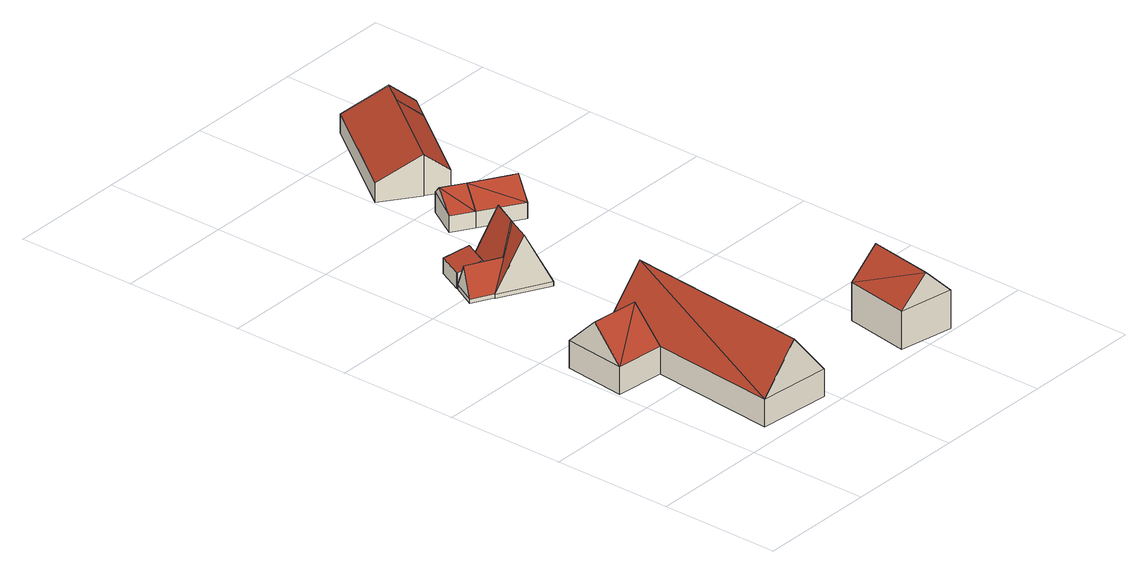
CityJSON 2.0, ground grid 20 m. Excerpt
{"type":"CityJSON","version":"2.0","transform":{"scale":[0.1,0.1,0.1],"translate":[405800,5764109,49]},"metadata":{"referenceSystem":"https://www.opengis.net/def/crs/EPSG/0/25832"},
"CityObjects":{
"building1":{"type":"Building","attributes":{"Gemeindeschluessel":"05515000","Geometrietyp2DReferenz":"3000","function":"31001_1000"},"address":[{"country":"Germany","locality":"Münster","thoroughfareNumber":"100a","thoroughfareName":"Ashölterweg"},{"country":"Germany","locality":"Münster","thoroughfareNumber":"100b","thoroughfareName":"Ashölterweg"},{"country":"Germany","locality":"Münster","thoroughfareNumber":"100c","thoroughfareName":"Ashölterweg"},{"country":"Germany","locality":"Münster","thoroughfareNumber":"100d","thoroughfareName":"Ashölterweg"}],"children":["building1-1","building1-2"]},
"building1-1":{"type":"BuildingPart","attributes":{"roofType":"3100","measuredHeight":9.89},"parents":["building1"],"geometry":[{"type":"Solid","lod":"2","boundaries":[[[[0,1,2,3]],[[4,5,6,7]],[[3,2,5,4]],[[0,8,7]],[[4,9,3]],[[9,8,0]],[[0,3,9]],[[8,9,4]],[[4,7,8]],[[1,6,5,2]],[[6,1,0,7]]]],"semantics":{"surfaces":[{"type":"WallSurface"},{"type":"RoofSurface"},{"type":"GroundSurface"},{"type":"ClosureSurface"}],"values":[[0,0,0,0,0,1,1,1,1,2,3]]}}]},
"building1-2":{"type":"BuildingPart","attributes":{"roofType":"3100","measuredHeight":12.17},"parents":["building1"],"geometry":[{"type":"Solid","lod":"2","boundaries":[[[[10,11,12,13]],[[7,6,11,10]],[[14,15,1,0]],[[13,12,15,14]],[[16,17,14]],[[13,14,17]],[[16,0,7,10]],[[17,16,10]],[[16,14,0]],[[17,10,13]],[[11,6,1,15,12]],[[6,7,0,1]]]],"semantics":{"surfaces":[{"type":"WallSurface"},{"type":"RoofSurface"},{"type":"GroundSurface"},{"type":"ClosureSurface"}],"values":[[0,0,0,0,1,1,1,1,0,0,2,3]]}}]},
"building2":{"type":"Building","attributes":{"Gemeindeschluessel":"05515000","Geometrietyp2DReferenz":"3000","function":"31001_1310","roofType":"2100","measuredHeight":3.83},"geometry":[{"type":"Solid","lod":"2","boundaries":[[[[18,19,20,21]],[[22,23,19,18]],[[24,25,23,22]],[[26,27,25,24]],[[21,20,27,26]],[[24,22,18,21,26]],[[19,23,25,27,20]]]],"semantics":{"surfaces":[{"type":"WallSurface"},{"type":"RoofSurface"},{"type":"GroundSurface"}],"values":[[0,0,0,0,0,1,2]]}}]},
"building3":{"type":"Building","attributes":{"Gemeindeschluessel":"05515000","Geometrietyp2DReferenz":"3000","function":"31001_1000","roofType":"5000","measuredHeight":9.5},"address":[{"country":"Germany","locality":"Münster","thoroughfareNumber":"100e","thoroughfareName":"Ashölterweg"}],"geometry":[{"type":"Solid","lod":"2","boundaries":[[[[28,29,30,31]],[[32,33,29,28]],[[34,35,33,32]],[[36,37,35,34]],[[38,39,37,36]],[[40,41,39,38]],[[42,43,41,40]],[[31,30,43,42]],[[44,42,40,45]],[[40,38,45]],[[46,44,45,38,36,47]],[[36,34,47]],[[46,47,34,32,48]],[[48,32,28,49]],[[28,31,49]],[[46,48,49,31,42,44]],[[29,33,35,37,39,41,43,30]]]],"semantics":{"surfaces":[{"type":"WallSurface"},{"type":"RoofSurface"},{"type":"GroundSurface"}],"values":[[0,0,0,0,0,0,0,0,1,0,1,0,1,1,0,1,2]]}}]},
"building4":{"type":"Building","attributes":{"Gemeindeschluessel":"05515000","Geometrietyp2DReferenz":"3000","function":"31001_1000","roofType":"3100","measuredHeight":11.16},"address":[{"country":"Germany","locality":"Münster","thoroughfareNumber":"100","thoroughfareName":"Ashölterweg"}],"geometry":[{"type":"Solid","lod":"2","boundaries":[[[[50,51,52,53]],[[54,55,51,50]],[[56,57,55,54]],[[53,52,57,56]],[[50,58,54]],[[56,59,53]],[[50,53,59]],[[59,58,50]],[[58,59,56]],[[56,54,58]],[[51,55,57,52]]]],"semantics":{"surfaces":[{"type":"WallSurface"},{"type":"RoofSurface"},{"type":"GroundSurface"}],"values":[[0,0,0,0,0,0,1,1,1,1,2]]}}]},
"building5":{"type":"Building","attributes":{"Gemeindeschluessel":"05515000","Geometrietyp2DReferenz":"3000","function":"31001_2700","roofType":"3100","measuredHeight":5.23},"geometry":[{"type":"Solid","lod":"2","boundaries":[[[[60,61,62,63]],[[64,65,61,60]],[[66,67,65,64]],[[63,62,67,66]],[[60,68,64]],[[66,69,63]],[[68,60,63]],[[63,69,68]],[[64,68,69]],[[69,66,64]],[[61,65,67,62]]]],"semantics":{"surfaces":[{"type":"WallSurface"},{"type":"RoofSurface"},{"type":"GroundSurface"}],"values":[[0,0,0,0,0,0,1,1,1,1,2]]}}]},
"building6":{"type":"Building","attributes":{"Gemeindeschluessel":"05515000","Geometrietyp2DReferenz":"3000","function":"31001_2460","roofType":"3100","measuredHeight":5.18},"geometry":[{"type":"Solid","lod":"2","boundaries":[[[[70,71,61,60]],[[72,73,71,70]],[[64,65,73,72]],[[60,61,65,64]],[[70,74,72]],[[64,68,60]],[[74,70,60]],[[60,68,74]],[[72,74,68]],[[68,64,72]],[[71,73,65,61]]]],"semantics":{"surfaces":[{"type":"WallSurface"},{"type":"RoofSurface"},{"type":"GroundSurface"}],"values":[[0,0,0,0,0,0,1,1,1,1,2]]}}]},
"building7":{"type":"Building","attributes":{"Gemeindeschluessel":"05515000","Geometrietyp2DReferenz":"3000","function":"31001_2460"},"children":["building7-1","building7-2"]},
"building7-1":{"type":"BuildingPart","attributes":{"roofType":"2100","measuredHeight":7},"parents":["building7"],"geometry":[{"type":"Solid","lod":"2","boundaries":[[[[75,76,77,78]],[[79,80,76,75]],[[81,82,80,79]],[[78,77,83,84]],[[81,79,75,78,84]],[[76,80,82,83,77]],[[82,81,84,83]]]],"semantics":{"surfaces":[{"type":"WallSurface"},{"type":"RoofSurface"},{"type":"GroundSurface"},{"type":"ClosureSurface"}],"values":[[0,0,0,0,1,2,3]]}}]},
"building7-2":{"type":"BuildingPart","attributes":{"roofType":"2100","measuredHeight":7},"parents":["building7"],"geometry":[{"type":"Solid","lod":"2","boundaries":[[[[85,86,87,88]],[[84,83,86,85]],[[88,87,82,81]],[[84,85,88,81]],[[86,83,82,87]],[[82,83,84,81]]]],"semantics":{"surfaces":[{"type":"WallSurface"},{"type":"RoofSurface"},{"type":"GroundSurface"},{"type":"ClosureSurface"}],"values":[[0,0,0,1,2,3]]}}]},
"building8":{"type":"Building","attributes":{"Gemeindeschluessel":"05515000","Geometrietyp2DReferenz":"3000","function":"51009_1610","roofType":"2100","measuredHeight":6.86},"geometry":[{"type":"Solid","lod":"2","boundaries":[[[[85,89,90,84]],[[91,92,89,85]],[[78,93,92,91]],[[84,90,93,78]],[[91,85,84,78]],[[89,92,93,90]]]],"semantics":{"surfaces":[{"type":"WallSurface"},{"type":"RoofSurface"},{"type":"GroundSurface"}],"values":[[0,0,0,0,1,2]]}}]}
},
"vertices":[
[98,349,56],[98,349,10],[16,358,10],[16,358,56],[5,254,56],[5,254,10],[87,246,10],[87,246,56],[92,298,109],[11,306,109],
[66,34,56],[66,34,10],[187,22,10],[187,22,56],[219,337,56],[219,337,10],[158,343,132],[126,28,132],
[104,665,40],[104,665,14],[83,623,14],[83,623,40],[140,646,52],[140,646,14],[119,604,52],[119,604,14],[84,622,40],[84,622,14],
[84,622,20],[84,622,13],[63,582,13],[63,582,20],[119,604,20],[119,604,13],[140,646,20],[140,646,13],[221,605,20],[221,605,13],[179,521,20],[179,521,13],[98,563,20],[98,563,13],[98,564,20],[98,564,13],[160,582,106],[138,542,108],[159,583,108],[181,626,108],[129,574,64],[74,602,64],
[452,4,75],[452,4,11],[469,114,11],[469,114,75],[360,20,75],[360,20,11],[378,128,75],[378,128,11],[406,12,122],[424,121,122],
[270,766,44],[270,766,11],[236,789,11],[236,789,44],[238,715,38],[238,715,11],[204,736,38],[204,736,11],[260,750,63],[225,772,63],
[338,725,44],[338,725,11],[306,674,38],[306,674,11],[328,709,63],
[205,875,41],[205,875,9],[263,832,9],[263,832,79],[325,1039,41],[325,1039,9],[383,996,79],[383,996,9],[358,961,9],[358,961,79],
[390,937,47],[390,937,9],[416,972,9],[416,972,47],
[390,937,10],[358,961,10],[295,808,47],[295,808,10],[263,832,10]
]}
